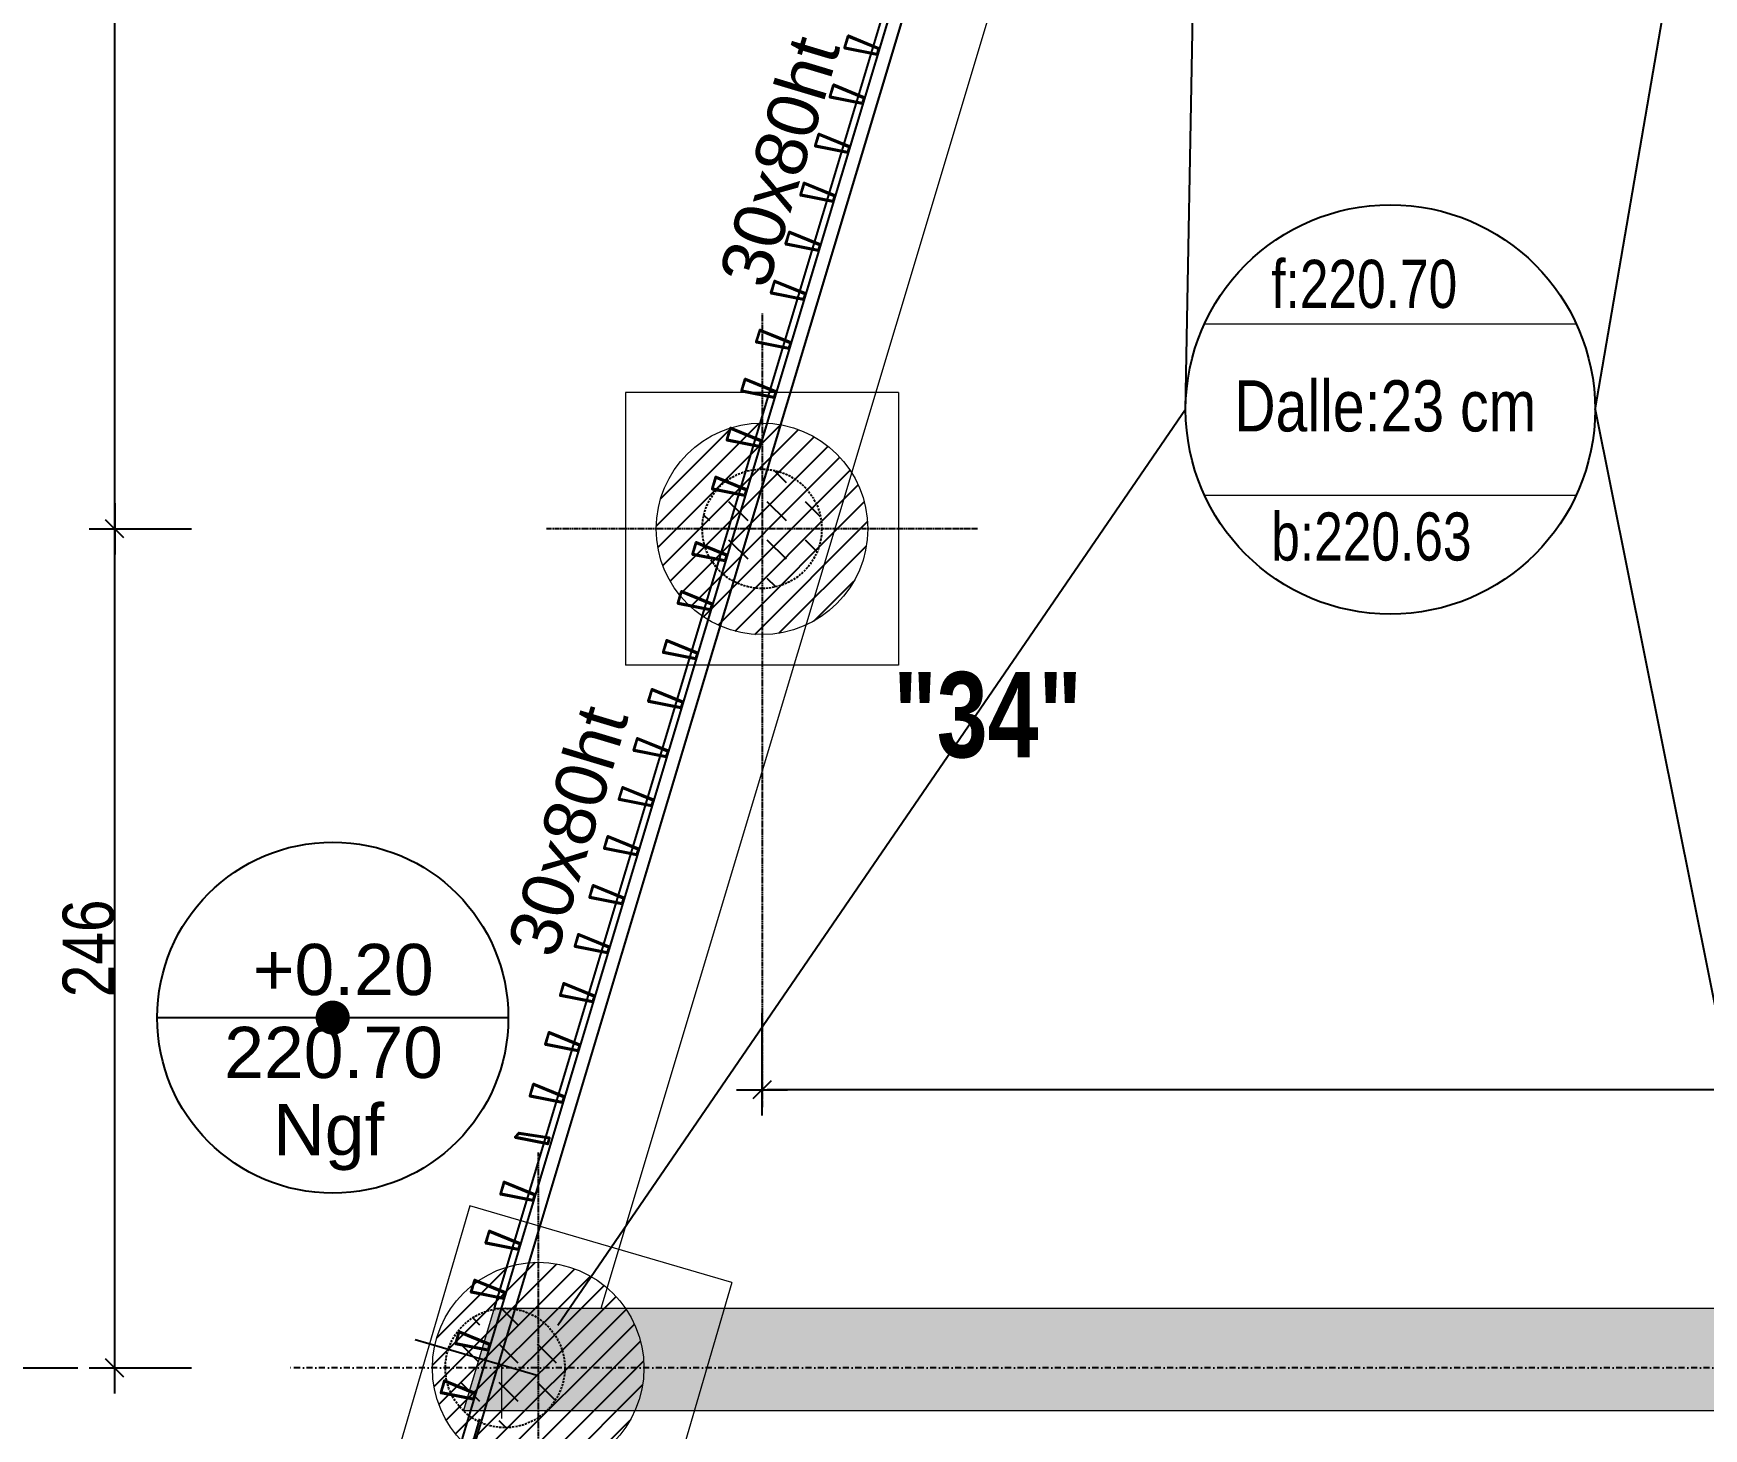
# Model space of a CAD drawing. Header units: millimetres. Extents: x -26249 to 60250, y -21218 to 23336.
# Drawn here: x -2499.9 to -2010.3, y 19182.6 to 19591.7 of the extents above; entities that cross this region are included whole.
import ezdxf
from ezdxf.enums import TextEntityAlignment as Align

# ---------------------------------------------------------------- set-up
doc = ezdxf.new("R2010")
doc.units = ezdxf.units.MM
doc.linetypes.add('CACHEX2', pattern=[19.05, 12.7, -6.35])
doc.linetypes.add('TIRETPTX2', pattern=[50.8, 25.4, -12.7, 0, -12.7])
for name, color, linetype in [('01_cote_gen', 4, 'Continuous'), ('01_linteaux', 2, 'Continuous'), ('01_murs_sup', 2, 'CACHEX2'), ('01_poch_murs', 253, 'Continuous'), ('01_texte', 230, 'Continuous'), ('AA_COTES', 2, 'Continuous')]:
    doc.layers.add(name, color=color, linetype=linetype)
doc.layers.add('01_murs_coup', color=5, linetype='Continuous', lineweight=60)
doc.layers.add('01_PIEUX', color=5, linetype='Continuous', lineweight=60)
doc.styles.add('Eurostile', font='')
doc.styles.add('impact', font='impact.ttf')
doc.styles.add('MATTE_TXT', font='arial.ttf')
doc.styles.add('STYLE2', font='ARIALN.TTF')
doc.styles.get('Eurostile').set_extended_font_data('Eurostile')
doc.dimstyles.new('JB50', dxfattribs={"dimscale": 0.1, "dimtxt": 150, "dimasz": 15, "dimexe": 0.1, "dimexo": 0.1, "dimgap": 0.09, "dimtad": 1, "dimdec": 1, "dimdsep": 46, "dimtxsty": 'STYLE2', "dimblk1": 'BOND_G', "dimblk2": 'BOND_D', "dimsah": 1, "dimcen": 1.5, "dimdle": 0.01, "dimse1": 1, "dimse2": 1, "dimclrd": 4, "dimclre": 2, "dimclrt": 6, "dimazin": 2, "dimtfac": 2.333333, "dimtdec": 1, "dimtix": 1, "dimtmove": 2, "dimatfit": 3, "dimldrblk": 'BOND_G', "dimfxl": 1, "dimtolj": 1, "dimtzin": 0, "dimarcsym": 0})
pattern_1 = [(135, (-23899.15, 30763.861), (-11.2253202, 9e-16), [7.9375, -7.9375])]

# ---------------------------------------------------------------- blocks, each defined once
blk = doc.blocks.new('BOND_G')
at = {"layer": 'AA_COTES', "color": 0}
for p, q in [((0, -5), (0, 15)), ((5, 0), (-5, 0)), ((1.77, 1.77), (-1.77, -1.77))]:
    blk.add_line(p, q, dxfattribs=at)
blk = doc.blocks.new('BOND_D')
at = {"layer": 'AA_COTES', "color": 0}
for p, q in [((0, 5), (0, -15)), ((5, 0), (-5, 0)), ((-1.77, -1.77), (1.77, 1.77))]:
    blk.add_line(p, q, dxfattribs=at)
blk = doc.blocks.new('*D302')
at = {"layer": '01_cote_gen', "color": 4, "lineweight": -2, "ltscale": 3, "transparency": 16777216}
blk.add_line((-2476.04, 19447.94), (-2476.04, 20282.74), dxfattribs=at)
at = {"layer": 'Defpoints', "color": 0, "ltscale": 3, "transparency": 16777216}
for p in [(-2476.04, 20284.24), (-2422.75, 20284.24), (-2354.32, 19446.44)]:
    blk.add_point(p, dxfattribs=at)
at = {"layer": '01_cote_gen', "color": 4, "lineweight": -2, "ltscale": 3, "transparency": 16777216, "xscale": 1.5, "yscale": 1.5, "zscale": 1.5}
for name, p, rotation in [('BOND_D', (-2476.04, 20284.24), 90), ('BOND_G', (-2476.04, 19446.44), 270)]:
    blk.add_blockref(name, p, dxfattribs=dict(at, rotation=rotation))
at = {"layer": '01_cote_gen', "color": 6, "ltscale": 3, "transparency": 16777216, "insert": (-2483.71, 19865.34), "char_height": 15, "attachment_point": 5, "rotation": 90, "style": 'STYLE2'}
blk.add_mtext('\\A1;837.8', dxfattribs=at)
blk = doc.blocks.new('*D303')
at = {"layer": '01_cote_gen', "color": 4, "lineweight": -2, "ltscale": 3, "transparency": 16777216}
blk.add_line((-2509.31, 19201.92), (-2509.31, 20282.74), dxfattribs=at)
at = {"layer": 'Defpoints', "color": 0, "ltscale": 3, "transparency": 16777216}
for p in [(-2509.31, 20284.24), (-2383.91, 20284.24), (-2429.93, 19200.42)]:
    blk.add_point(p, dxfattribs=at)
at = {"layer": '01_cote_gen', "color": 4, "lineweight": -2, "ltscale": 3, "transparency": 16777216, "xscale": 1.5, "yscale": 1.5, "zscale": 1.5}
for name, p, rotation in [('BOND_D', (-2509.31, 20284.24), 90), ('BOND_G', (-2509.31, 19200.42), 270)]:
    blk.add_blockref(name, p, dxfattribs=dict(at, rotation=rotation))
at = {"layer": '01_cote_gen', "color": 6, "ltscale": 3, "transparency": 16777216, "insert": (-2516.98, 19742.33), "char_height": 15, "attachment_point": 5, "rotation": 90, "style": 'STYLE2'}
blk.add_mtext('\\A1;1083.8', dxfattribs=at)
blk = doc.blocks.new('*D457')
at = {"layer": '01_cote_gen', "color": 4, "lineweight": -2, "ltscale": 3, "transparency": 16777216}
blk.add_line((-1089.03, 19281.96), (-2284.82, 19281.96), dxfattribs=at)
at = {"layer": 'Defpoints', "color": 0, "ltscale": 3, "transparency": 16777216}
for p in [(-2286.32, 19281.96), (-1087.53, 19280.83), (-2286.32, 19276.66)]:
    blk.add_point(p, dxfattribs=at)
at = {"layer": '01_cote_gen', "color": 4, "lineweight": -2, "ltscale": 3, "transparency": 16777216, "xscale": 1.5, "yscale": 1.5, "zscale": 1.5, "rotation": 180}
blk.add_blockref('BOND_D', (-2286.32, 19281.96), dxfattribs=at)
at = {"layer": '01_cote_gen', "color": 4, "lineweight": -2, "ltscale": 3, "transparency": 16777216, "xscale": 1.5, "yscale": 1.5, "zscale": 1.5}
blk.add_blockref('BOND_G', (-1087.53, 19281.96), dxfattribs=at)
at = {"layer": '01_cote_gen', "color": 6, "ltscale": 3, "transparency": 16777216, "insert": (-1686.93, 19289.63), "char_height": 15, "attachment_point": 5, "style": 'STYLE2'}
blk.add_mtext('\\A1;1198.8', dxfattribs=at)
blk = doc.blocks.new('*D305')
at = {"layer": '01_cote_gen', "color": 4, "lineweight": -2, "ltscale": 3, "transparency": 16777216}
blk.add_line((-2476.04, 19201.92), (-2476.04, 19444.94), dxfattribs=at)
at = {"layer": 'Defpoints', "color": 0, "ltscale": 3, "transparency": 16777216}
for p in [(-2476.04, 19446.44), (-2453.54, 19446.44), (-2429.93, 19200.42)]:
    blk.add_point(p, dxfattribs=at)
at = {"layer": '01_cote_gen', "color": 4, "lineweight": -2, "ltscale": 3, "transparency": 16777216, "xscale": 1.5, "yscale": 1.5, "zscale": 1.5}
for name, p, rotation in [('BOND_D', (-2476.04, 19446.44), 90), ('BOND_G', (-2476.04, 19200.42), 270)]:
    blk.add_blockref(name, p, dxfattribs=dict(at, rotation=rotation))
at = {"layer": '01_cote_gen', "color": 6, "ltscale": 3, "transparency": 16777216, "insert": (-2483.71, 19323.43), "char_height": 15, "attachment_point": 5, "rotation": 90, "style": 'STYLE2'}
blk.add_mtext('\\A1;246', dxfattribs=at)

msp = doc.modelspace()

# ---------------------------------------------------------------- hatches: boundary and pattern name
at = {"layer": '01_murs_sup', "ltscale": 3}
h = msp.add_hatch(dxfattribs=at)
h.set_pattern_fill('DASH', color=256, scale=2.5, angle=135)
h.set_pattern_definition(pattern_1)
h.paths.add_polyline_path([(-2284.739, 19463.868), (-2286.32, 19458.599), (-2286.32, 19446.439), (-2268.82, 19446.439, 0.3879504)])
h.paths.add_polyline_path([(-2286.32, 19458.599), (-2286.32, 19463.939, 0.0377781), (-2288.954, 19463.74), (-2294.147, 19446.439), (-2289.971, 19446.439)])
h.paths.add_polyline_path([(-2291.206, 19456.237, -0.3862519), (-2291.436, 19456.098), (-2293.229, 19456.453), (-2296.235, 19446.439), (-2294.147, 19446.439)])
h.paths.add_polyline_path([(-2293.229, 19456.453), (-2299.691, 19457.73, 0.1771433), (-2303.82, 19446.439), (-2296.235, 19446.439)])
h.paths.add_polyline_path([(-2296.235, 19446.439), (-2303.82, 19446.439, 0.0703601), (-2303.134, 19441.586), (-2298.29, 19439.594)])
h.paths.add_polyline_path([(-2294.147, 19446.439), (-2296.235, 19446.439), (-2298.29, 19439.594), (-2296.599, 19438.899, -0.3856262), (-2296.483, 19438.656)])
h.paths.add_polyline_path([(-2289.971, 19446.439), (-2294.147, 19446.439), (-2298.046, 19433.449, 0.0604569), (-2294.599, 19431.021)])
h.paths.add_polyline_path([(-2298.377, 19439.305), (-2303.023, 19441.216, 0.0475504), (-2301.736, 19438.155), (-2298.891, 19437.593)])
h.paths.add_polyline_path([(-2298.977, 19437.304), (-2301.546, 19437.812, 0.0475559), (-2299.642, 19435.09)])
h.paths.add_polyline_path([(-2296.954, 19437.088, -0.3862519), (-2297.184, 19436.949), (-2298.977, 19437.304), (-2299.642, 19435.09, 0.0327381), (-2298.046, 19433.449)])
h.paths.add_polyline_path([(-2286.32, 19446.439), (-2289.971, 19446.439), (-2294.599, 19431.021, 0.1238142), (-2286.32, 19428.939)])
h.paths.add_polyline_path([(-2268.82, 19446.439), (-2286.32, 19446.439), (-2286.32, 19428.939, 0.4142136)])
h = msp.add_hatch(dxfattribs=at)
h.set_pattern_fill('DASH', color=256, scale=2.5, angle=135)
h.set_pattern_definition(pattern_1)
h.paths.add_polyline_path([(-2364.927, 19217.603, 0.2735656), (-2378.278, 19205.807), (-2369.258, 19203.174), (-2368.448, 19205.873), (-2376.117, 19207.389, -0.4427393), (-2376.269, 19207.643), (-2375.259, 19211.009, -0.4433907), (-2374.991, 19211.137), (-2367.761, 19208.163)])
h.paths.add_polyline_path([(-2362.755, 19217.88, 0.0313024), (-2364.927, 19217.603), (-2367.761, 19208.163), (-2366.07, 19207.467, -0.3856262), (-2365.954, 19207.225)])
h.paths.add_polyline_path([(-2358.645, 19217.661, 0.0590074), (-2362.755, 19217.88), (-2367.338, 19202.614), (-2363.498, 19201.493)])
h.paths.add_polyline_path([(-2351.929, 19214.982, 0.104424), (-2358.645, 19217.661), (-2363.498, 19201.493), (-2359.81, 19200.417), (-2351.929, 19200.417)])
h.paths.add_polyline_path([(-2351.929, 19214.982), (-2351.929, 19200.417), (-2344.129, 19200.417, 0.2508915)])
h.paths.add_polyline_path([(-2344.129, 19200.417), (-2351.929, 19200.417), (-2351.929, 19187.917), (-2349.382, 19187.917, 0.2015659)])
h.paths.add_polyline_path([(-2351.929, 19198.117), (-2359.81, 19200.417), (-2362.571, 19200.417), (-2362.571, 19187.917), (-2351.929, 19187.917)])
h.paths.add_polyline_path([(-2362.571, 19200.417), (-2363.821, 19200.417), (-2367.574, 19187.917), (-2362.571, 19187.917)])
h.paths.add_polyline_path([(-2367.574, 19187.917), (-2368.635, 19184.38, 0.25519), (-2351.929, 19185.851), (-2351.929, 19187.917)])
h.paths.add_polyline_path([(-2363.821, 19200.417), (-2367.998, 19200.417), (-2371.75, 19187.917), (-2367.574, 19187.917)])
h.paths.add_polyline_path([(-2367.998, 19200.417), (-2370.086, 19200.417), (-2372.074, 19193.794), (-2370.383, 19193.099, -0.3856262), (-2370.267, 19192.856)])
h.paths.add_polyline_path([(-2370.086, 19200.417), (-2379.129, 19200.417, 0.056272), (-2378.688, 19196.515), (-2372.074, 19193.794)])
h.paths.add_polyline_path([(-2369.258, 19203.174), (-2378.278, 19205.807, 0.0784305), (-2379.129, 19200.417), (-2370.086, 19200.417)])
h.paths.add_polyline_path([(-2378.602, 19196.155, 0.0524589), (-2377.344, 19192.716), (-2372.675, 19191.793), (-2372.16, 19193.506)])
h.paths.add_polyline_path([(-2372.761, 19191.504), (-2377.173, 19192.376, 0.0797259), (-2373.876, 19187.917), (-2373.838, 19187.917)])
h.paths.add_polyline_path([(-2370.738, 19191.288, -0.3862519), (-2370.968, 19191.15), (-2372.761, 19191.504), (-2373.838, 19187.917), (-2371.75, 19187.917)])
h.paths.add_polyline_path([(-2367.574, 19187.917), (-2371.75, 19187.917), (-2372.187, 19186.461, 0.0590074), (-2368.635, 19184.38)])
at = {"layer": '01_poch_murs'}
h = msp.add_hatch(dxfattribs=at)
h.set_pattern_fill('ANSI31', color=256, scale=1.5)
h.set_pattern_definition([(45, (-20495.013, 28149.707), (-3.367596, 3.367596), [])])
h.paths.add_polyline_path([(-2286.32, 19477.439, 0.4142136), (-2317.32, 19446.439), (-2286.32, 19446.439)])
h.paths.add_polyline_path([(-2286.32, 19446.439), (-2317.32, 19446.439, 0.4142136), (-2286.32, 19415.439)])
h.paths.add_polyline_path([(-2286.32, 19477.439), (-2286.32, 19446.439), (-2255.32, 19446.439, 0.4142136)])
h.paths.add_polyline_path([(-2255.32, 19446.439), (-2286.32, 19446.439), (-2286.32, 19415.439, 0.4142136)])
at = {"layer": '01_poch_murs', "ltscale": 3}
h = msp.add_hatch(color=256, dxfattribs=at)
h.dxf.hatch_style = 1
h.paths.add_polyline_path([(-1415.437, 19422.354, -0.1312552), (-1431.437, 19422.354), (-1431.437, 19217.917), (-1544.863, 19217.917), (-1544.863, 19187.917), (-1415.437, 19187.917)])
h.paths.add_polyline_path([(-1544.863, 19217.917), (-1559.275, 19217.917, -0.1511032), (-1553.863, 19200.416, -0.1041274), (-1556.494, 19187.917), (-1544.863, 19187.917)])
h.paths.add_polyline_path([(-1553.863, 19200.416, 0.1511032), (-1559.275, 19217.917), (-1610.45, 19217.917, 0.1511032), (-1615.863, 19200.416, 0.1041274), (-1613.231, 19187.917), (-1556.494, 19187.917, 0.1041274)])
h.paths.add_polyline_path([(-1610.45, 19217.917), (-1624.863, 19217.917), (-1624.863, 19187.917), (-1613.231, 19187.917, -0.1041274), (-1615.863, 19200.416, -0.1511032)])
h.paths.add_polyline_path([(-1624.863, 19217.917), (-1919.911, 19217.917), (-1919.911, 19187.917), (-1624.863, 19187.917)])
h.paths.add_polyline_path([(-1919.911, 19217.917), (-1934.323, 19217.917, -0.1511032), (-1928.911, 19200.416, -0.1041274), (-1931.542, 19187.917), (-1919.911, 19187.917)])
h.paths.add_polyline_path([(-1934.323, 19217.917), (-1977.111, 19217.917), (-1977.111, 19187.917), (-1931.542, 19187.917, 0.1041274), (-1928.911, 19200.416, 0.1511032)])
h.paths.add_polyline_path([(-1977.111, 19217.917), (-1985.498, 19217.917, 0.1511032), (-1990.911, 19200.416, 0.1041274), (-1988.279, 19187.917), (-1977.111, 19187.917)])
h.paths.add_polyline_path([(-1990.911, 19200.416, -0.1041402), (-1988.278, 19212.917), (-1989.282, 19217.917), (-1999.911, 19217.917), (-1999.911, 19187.917), (-1988.279, 19187.917, -0.1041274)])
h.paths.add_polyline_path([(-1999.911, 19217.917), (-2297.392, 19217.917), (-2306.147, 19187.917), (-1999.911, 19187.917)])
h.paths.add_polyline_path([(-2297.392, 19217.917), (-2326.341, 19217.917, -0.151096), (-2320.929, 19200.417, -0.1041338), (-2323.561, 19187.917), (-2306.147, 19187.917)])
h.paths.add_polyline_path([(-2326.341, 19217.917), (-2364.833, 19217.917), (-2373.838, 19187.917), (-2323.561, 19187.917, 0.1041338), (-2320.929, 19200.417, 0.151096)])
at = {"layer": '01_poch_murs'}
h = msp.add_hatch(dxfattribs=at)
h.set_pattern_fill('ANSI31', color=256, scale=1.5)
h.set_pattern_definition([(45, (-20560.621, 27903.6844), (-3.367596, 3.367596), [])])
h.paths.add_polyline_path([(-2351.929, 19231.417, 0.4142136), (-2382.929, 19200.417), (-2351.929, 19200.417)])
h.paths.add_polyline_path([(-2351.929, 19200.417), (-2382.929, 19200.417, 0.4142136), (-2351.929, 19169.417)])
h.paths.add_polyline_path([(-2351.929, 19231.417), (-2351.929, 19200.417), (-2320.929, 19200.417, 0.4142136)])
h.paths.add_polyline_path([(-2320.929, 19200.417), (-2351.929, 19200.417), (-2351.929, 19169.417, 0.4142136)])

# ---------------------------------------------------------------- linework, layer by layer
at = {"layer": '01_cote_gen', "ltscale": 3}
msp.add_line((-2351.929, 19198.117), (-2387.975, 19208.637), dxfattribs=at)
at = {"layer": '01_linteaux', "linetype": 'Continuous'}
for p, q in [((-1948.687, 20604.242), (-2364.833, 19217.917)), ((-2172.222, 19852.614), (-2374.1, 19180.089)), ((-2368.995, 19183.182), (-2168.391, 19851.464)), ((-2422.081, 19003.568), (-2368.992, 19185.481)), ((-2368.992, 19183.181), (-2368.995, 19183.182))]:
    msp.add_line(p, q, dxfattribs=at)
at = {"layer": '01_linteaux', "linetype": 'TIRETPTX2', "ltscale": 0.01}
for p, q in [((-2286.32, 19509.597), (-2286.32, 19276.665)), ((-2223.162, 19446.439), (-2349.479, 19446.439)), ((-2351.929, 19263.575), (-2351.929, 19137.259))]:
    msp.add_line(p, q, dxfattribs=at)
at = {"layer": '01_linteaux', "linetype": 'TIRETPTX2', "ltscale": 0.07}
msp.add_line((119.199, 19200.417), (-2425.087, 19200.417), dxfattribs=at)
at = {"layer": '01_linteaux', "linetype": 'Continuous', "flags": 128}
for points in [[(-2422.081, 19001.268), (-2368.992, 19183.181), (-2368.995, 19183.182), (-2168.391, 19851.464), (-2172.222, 19852.614), (-2374.1, 19180.089), (-2374.064, 19180.078), (-2425.875, 19002.548)], [(-2252.649, 19585.727), (-2261.913, 19587.559), (-2260.966, 19590.715), (-2252.23, 19587.122)], [(-2256.962, 19571.359), (-2266.226, 19573.191), (-2265.279, 19576.346), (-2256.543, 19572.753)], [(-2261.275, 19556.99), (-2270.54, 19558.822), (-2269.592, 19561.978), (-2260.857, 19558.385)], [(-2265.588, 19542.622), (-2274.853, 19544.454), (-2273.906, 19547.609), (-2265.17, 19544.016)], [(-2269.901, 19528.253), (-2279.166, 19530.085), (-2278.219, 19533.24), (-2269.483, 19529.647)], [(-2274.215, 19513.884), (-2283.479, 19515.716), (-2282.532, 19518.872), (-2273.796, 19515.279)], [(-2274.215, 19513.884), (-2283.479, 19515.716), (-2282.532, 19518.872), (-2273.796, 19515.279)], [(-2278.528, 19499.516), (-2287.792, 19501.348), (-2286.845, 19504.503), (-2278.109, 19500.91)], [(-2278.528, 19499.516), (-2287.792, 19501.348), (-2286.845, 19504.503), (-2278.109, 19500.91)], [(-2282.841, 19485.147), (-2292.105, 19486.979), (-2291.158, 19490.135), (-2282.422, 19486.542)], [(-2282.841, 19485.147), (-2292.105, 19486.979), (-2291.158, 19490.135), (-2282.422, 19486.542)], [(-2287.154, 19470.779), (-2296.418, 19472.611), (-2295.471, 19475.766), (-2286.735, 19472.173)], [(-2287.154, 19470.779), (-2296.418, 19472.611), (-2295.471, 19475.766), (-2286.735, 19472.173)], [(-2291.467, 19456.41), (-2300.732, 19458.242), (-2299.784, 19461.397), (-2291.049, 19457.804)], [(-2291.467, 19456.41), (-2300.732, 19458.242), (-2299.784, 19461.397), (-2291.049, 19457.804)], [(-2297.215, 19437.261), (-2306.48, 19439.093), (-2305.533, 19442.249), (-2296.797, 19438.656)], [(-2297.215, 19437.261), (-2306.48, 19439.093), (-2305.533, 19442.249), (-2296.797, 19438.656)], [(-2301.528, 19422.893), (-2310.793, 19424.725), (-2309.846, 19427.88), (-2301.11, 19424.287)], [(-2301.528, 19422.893), (-2310.793, 19424.725), (-2309.846, 19427.88), (-2301.11, 19424.287)], [(-2305.842, 19408.524), (-2315.106, 19410.356), (-2314.159, 19413.511), (-2305.423, 19409.918)], [(-2305.842, 19408.524), (-2315.106, 19410.356), (-2314.159, 19413.511), (-2305.423, 19409.918)], [(-2310.155, 19394.155), (-2319.419, 19395.987), (-2318.472, 19399.143), (-2309.736, 19395.55)], [(-2310.155, 19394.155), (-2319.419, 19395.987), (-2318.472, 19399.143), (-2309.736, 19395.55)], [(-2314.468, 19379.787), (-2323.732, 19381.619), (-2322.785, 19384.774), (-2314.049, 19381.181)], [(-2314.468, 19379.787), (-2323.732, 19381.619), (-2322.785, 19384.774), (-2314.049, 19381.181)], [(-2318.781, 19365.418), (-2328.045, 19367.25), (-2327.098, 19370.406), (-2318.362, 19366.813)], [(-2318.781, 19365.418), (-2328.045, 19367.25), (-2327.098, 19370.406), (-2318.362, 19366.813)], [(-2323.094, 19351.05), (-2332.359, 19352.882), (-2331.411, 19356.037), (-2322.676, 19352.444)], [(-2323.094, 19351.05), (-2332.359, 19352.882), (-2331.411, 19356.037), (-2322.676, 19352.444)], [(-2327.407, 19336.681), (-2336.672, 19338.513), (-2335.725, 19341.668), (-2326.989, 19338.075)], [(-2327.407, 19336.681), (-2336.672, 19338.513), (-2335.725, 19341.668), (-2326.989, 19338.075)], [(-2331.72, 19322.312), (-2340.985, 19324.144), (-2340.038, 19327.3), (-2331.302, 19323.707)], [(-2331.72, 19322.312), (-2340.985, 19324.144), (-2340.038, 19327.3), (-2331.302, 19323.707)], [(-2336.034, 19307.944), (-2345.298, 19309.776), (-2344.351, 19312.931), (-2335.615, 19309.338)], [(-2336.034, 19307.944), (-2345.298, 19309.776), (-2344.351, 19312.931), (-2335.615, 19309.338)], [(-2340.347, 19293.575), (-2349.611, 19295.407), (-2348.664, 19298.563), (-2339.928, 19294.97)], [(-2340.347, 19293.575), (-2349.611, 19295.407), (-2348.664, 19298.563), (-2339.928, 19294.97)], [(-2344.89, 19278.44), (-2354.155, 19280.272), (-2353.207, 19283.427), (-2344.471, 19279.834)], [(-2344.89, 19278.44), (-2354.155, 19280.272), (-2353.207, 19283.427), (-2344.471, 19279.834)], [(-2349.203, 19266.371), (-2358.468, 19268.203), (-2357.52, 19269.059), (-2348.785, 19267.766)], [(-2349.203, 19266.371), (-2358.468, 19268.203), (-2357.52, 19269.059), (-2348.785, 19267.766)], [(-2353.516, 19249.703), (-2362.781, 19251.535), (-2361.834, 19254.69), (-2353.098, 19251.097)], [(-2357.829, 19235.334), (-2367.094, 19237.166), (-2366.147, 19240.321), (-2357.411, 19236.728)], [(-2362.143, 19220.966), (-2371.407, 19222.797), (-2370.46, 19225.953), (-2361.724, 19222.36)], [(-2366.686, 19205.83), (-2375.95, 19207.662), (-2375.003, 19210.817), (-2366.267, 19207.224)], [(-2370.999, 19191.462), (-2380.264, 19193.293), (-2379.316, 19196.449), (-2370.581, 19192.856)]]:
    msp.add_lwpolyline(points, close=True, dxfattribs=at)
at = {"layer": '01_linteaux', "linetype": 'Continuous'}
for points in [[(-2262.08, 19587.286), (-2252.618, 19585.415, 0.3862519), (-2252.388, 19585.554), (-2251.917, 19587.122, 0.3856262), (-2252.032, 19587.365), (-2260.954, 19591.034, 0.4433907), (-2261.222, 19590.907), (-2262.232, 19587.54, 0.4427393), (-2262.08, 19587.286)], [(-2266.393, 19572.918), (-2256.931, 19571.047, 0.3862519), (-2256.701, 19571.186), (-2256.23, 19572.754, 0.3856262), (-2256.346, 19572.996), (-2265.267, 19576.666, 0.4433907), (-2265.535, 19576.538), (-2266.545, 19573.171, 0.4427393), (-2266.393, 19572.918)], [(-2270.706, 19558.549), (-2261.244, 19556.678, 0.3862519), (-2261.014, 19556.817), (-2260.543, 19558.385, 0.3856262), (-2260.659, 19558.628), (-2269.58, 19562.297, 0.4433907), (-2269.848, 19562.169), (-2270.859, 19558.803, 0.4427393), (-2270.706, 19558.549)], [(-2275.019, 19544.181), (-2265.557, 19542.31, 0.3862519), (-2265.327, 19542.448), (-2264.856, 19544.016, 0.3856262), (-2264.972, 19544.259), (-2273.894, 19547.928, 0.4433907), (-2274.161, 19547.801), (-2275.172, 19544.434, 0.4427393), (-2275.019, 19544.181)], [(-2279.332, 19529.812), (-2269.871, 19527.941, 0.3862519), (-2269.64, 19528.08), (-2269.169, 19529.648, 0.3856262), (-2269.285, 19529.89), (-2278.207, 19533.56, 0.4433907), (-2278.474, 19533.432), (-2279.485, 19530.066, 0.4427393), (-2279.332, 19529.812)], [(-2362.947, 19251.262), (-2353.485, 19249.391, 0.3862519), (-2353.255, 19249.529), (-2352.784, 19251.098, 0.3856262), (-2352.9, 19251.34), (-2361.822, 19255.009, 0.4433907), (-2362.089, 19254.882), (-2363.1, 19251.515, 0.4427393), (-2362.947, 19251.262)], [(-2367.26, 19236.893), (-2357.799, 19235.022, 0.3862519), (-2357.568, 19235.161), (-2357.098, 19236.729, 0.3856262), (-2357.213, 19236.971), (-2366.135, 19240.641, 0.4433907), (-2366.402, 19240.513), (-2367.413, 19237.147, 0.4427393), (-2367.26, 19236.893)], [(-2371.573, 19222.525), (-2362.112, 19220.654, 0.3862519), (-2361.881, 19220.792), (-2361.411, 19222.36, 0.3856262), (-2361.526, 19222.603), (-2370.448, 19226.272, 0.4433907), (-2370.716, 19226.145), (-2371.726, 19222.778, 0.4427393), (-2371.573, 19222.525)], [(-2376.117, 19207.389), (-2366.655, 19205.518, 0.3862519), (-2366.425, 19205.657), (-2365.954, 19207.225, 0.3856262), (-2366.07, 19207.467), (-2374.991, 19211.137, 0.4433907), (-2375.259, 19211.009), (-2376.269, 19207.643, 0.4427393), (-2376.117, 19207.389)], [(-2380.43, 19193.021), (-2370.968, 19191.15, 0.3862519), (-2370.738, 19191.288), (-2370.267, 19192.856, 0.3856262), (-2370.383, 19193.099), (-2379.304, 19196.768, 0.4433907), (-2379.572, 19196.641), (-2380.583, 19193.274, 0.4427393), (-2380.43, 19193.021)]]:
    msp.add_lwpolyline(points, format="xyb", close=True, dxfattribs=at)
at = {"layer": '01_linteaux', "linetype": 'Continuous', "flags": 128}
for points in [[(-2262.08, 19587.286), (-2252.618, 19585.415, 0.3862519), (-2252.388, 19585.554), (-2251.917, 19587.122, 0.3856262), (-2252.032, 19587.365), (-2260.954, 19591.034, 0.4433907), (-2261.222, 19590.907), (-2262.232, 19587.54, 0.4427393), (-2262.08, 19587.286)], [(-2266.393, 19572.918), (-2256.931, 19571.047, 0.3862519), (-2256.701, 19571.186), (-2256.23, 19572.754, 0.3856262), (-2256.346, 19572.996), (-2265.267, 19576.666, 0.4433907), (-2265.535, 19576.538), (-2266.545, 19573.171, 0.4427393), (-2266.393, 19572.918)], [(-2270.706, 19558.549), (-2261.244, 19556.678, 0.3862519), (-2261.014, 19556.817), (-2260.543, 19558.385, 0.3856262), (-2260.659, 19558.628), (-2269.58, 19562.297, 0.4433907), (-2269.848, 19562.169), (-2270.859, 19558.803, 0.4427393), (-2270.706, 19558.549)], [(-2275.019, 19544.181), (-2265.557, 19542.31, 0.3862519), (-2265.327, 19542.448), (-2264.856, 19544.016, 0.3856262), (-2264.972, 19544.259), (-2273.894, 19547.928, 0.4433907), (-2274.161, 19547.801), (-2275.172, 19544.434, 0.4427393), (-2275.019, 19544.181)], [(-2279.332, 19529.812), (-2269.871, 19527.941, 0.3862519), (-2269.64, 19528.08), (-2269.169, 19529.648, 0.3856262), (-2269.285, 19529.89), (-2278.207, 19533.56, 0.4433907), (-2278.474, 19533.432), (-2279.485, 19530.066, 0.4427393), (-2279.332, 19529.812)], [(-2283.645, 19515.443), (-2274.184, 19513.573, 0.3862519), (-2273.953, 19513.711), (-2273.483, 19515.279, 0.3856262), (-2273.598, 19515.522), (-2282.52, 19519.191, 0.4433907), (-2282.787, 19519.064), (-2283.798, 19515.697, 0.4427393), (-2283.645, 19515.443)], [(-2283.645, 19515.443), (-2274.184, 19513.573, 0.3862519), (-2273.953, 19513.711), (-2273.483, 19515.279, 0.3856262), (-2273.598, 19515.522), (-2282.52, 19519.191, 0.4433907), (-2282.787, 19519.064), (-2283.798, 19515.697, 0.4427393), (-2283.645, 19515.443)], [(-2287.958, 19501.075), (-2278.497, 19499.204, 0.3862519), (-2278.266, 19499.343), (-2277.796, 19500.911, 0.3856262), (-2277.911, 19501.153), (-2286.833, 19504.823, 0.4433907), (-2287.101, 19504.695), (-2288.111, 19501.329, 0.4427393), (-2287.958, 19501.075)], [(-2287.958, 19501.075), (-2278.497, 19499.204, 0.3862519), (-2278.266, 19499.343), (-2277.796, 19500.911, 0.3856262), (-2277.911, 19501.153), (-2286.833, 19504.823, 0.4433907), (-2287.101, 19504.695), (-2288.111, 19501.329, 0.4427393), (-2287.958, 19501.075)], [(-2292.272, 19486.706), (-2282.81, 19484.835, 0.3862519), (-2282.58, 19484.974), (-2282.109, 19486.542, 0.3856262), (-2282.224, 19486.785), (-2291.146, 19490.454, 0.4433907), (-2291.414, 19490.327), (-2292.424, 19486.96, 0.4427393), (-2292.272, 19486.706)], [(-2292.272, 19486.706), (-2282.81, 19484.835, 0.3862519), (-2282.58, 19484.974), (-2282.109, 19486.542, 0.3856262), (-2282.224, 19486.785), (-2291.146, 19490.454, 0.4433907), (-2291.414, 19490.327), (-2292.424, 19486.96, 0.4427393), (-2292.272, 19486.706)], [(-2296.585, 19472.338), (-2287.123, 19470.467, 0.3862519), (-2286.893, 19470.605), (-2286.422, 19472.174, 0.3856262), (-2286.538, 19472.416), (-2295.459, 19476.085, 0.4433907), (-2295.727, 19475.958), (-2296.737, 19472.591, 0.4427393), (-2296.585, 19472.338)], [(-2296.585, 19472.338), (-2287.123, 19470.467, 0.3862519), (-2286.893, 19470.605), (-2286.422, 19472.174, 0.3856262), (-2286.538, 19472.416), (-2295.459, 19476.085, 0.4433907), (-2295.727, 19475.958), (-2296.737, 19472.591, 0.4427393), (-2296.585, 19472.338)], [(-2300.898, 19457.969), (-2291.436, 19456.098, 0.3862519), (-2291.206, 19456.237), (-2290.735, 19457.805, 0.3856262), (-2290.851, 19458.047), (-2299.772, 19461.717, 0.4433907), (-2300.04, 19461.589), (-2301.051, 19458.223, 0.4427393), (-2300.898, 19457.969)], [(-2300.898, 19457.969), (-2291.436, 19456.098, 0.3862519), (-2291.206, 19456.237), (-2290.735, 19457.805, 0.3856262), (-2290.851, 19458.047), (-2299.772, 19461.717, 0.4433907), (-2300.04, 19461.589), (-2301.051, 19458.223, 0.4427393), (-2300.898, 19457.969)], [(-2306.646, 19438.82), (-2297.184, 19436.949, 0.3862519), (-2296.954, 19437.088), (-2296.483, 19438.656, 0.3856262), (-2296.599, 19438.899), (-2305.52, 19442.568, 0.4433907), (-2305.788, 19442.44), (-2306.799, 19439.074, 0.4427393), (-2306.646, 19438.82)], [(-2306.646, 19438.82), (-2297.184, 19436.949, 0.3862519), (-2296.954, 19437.088), (-2296.483, 19438.656, 0.3856262), (-2296.599, 19438.899), (-2305.52, 19442.568, 0.4433907), (-2305.788, 19442.44), (-2306.799, 19439.074, 0.4427393), (-2306.646, 19438.82)], [(-2310.959, 19424.452), (-2301.498, 19422.581, 0.3862519), (-2301.267, 19422.719), (-2300.796, 19424.287, 0.3856262), (-2300.912, 19424.53), (-2309.834, 19428.199, 0.4433907), (-2310.101, 19428.072), (-2311.112, 19424.705, 0.4427393), (-2310.959, 19424.452)], [(-2310.959, 19424.452), (-2301.498, 19422.581, 0.3862519), (-2301.267, 19422.719), (-2300.796, 19424.287, 0.3856262), (-2300.912, 19424.53), (-2309.834, 19428.199, 0.4433907), (-2310.101, 19428.072), (-2311.112, 19424.705, 0.4427393), (-2310.959, 19424.452)], [(-2315.272, 19410.083), (-2305.811, 19408.212, 0.3862519), (-2305.58, 19408.351), (-2305.11, 19409.919, 0.3856262), (-2305.225, 19410.161), (-2314.147, 19413.831, 0.4433907), (-2314.414, 19413.703), (-2315.425, 19410.337, 0.4427393), (-2315.272, 19410.083)], [(-2315.272, 19410.083), (-2305.811, 19408.212, 0.3862519), (-2305.58, 19408.351), (-2305.11, 19409.919, 0.3856262), (-2305.225, 19410.161), (-2314.147, 19413.831, 0.4433907), (-2314.414, 19413.703), (-2315.425, 19410.337, 0.4427393), (-2315.272, 19410.083)], [(-2319.585, 19395.714), (-2310.124, 19393.844, 0.3862519), (-2309.893, 19393.982), (-2309.423, 19395.55, 0.3856262), (-2309.538, 19395.793), (-2318.46, 19399.462, 0.4433907), (-2318.728, 19399.335), (-2319.738, 19395.968, 0.4427393), (-2319.585, 19395.714)], [(-2319.585, 19395.714), (-2310.124, 19393.844, 0.3862519), (-2309.893, 19393.982), (-2309.423, 19395.55, 0.3856262), (-2309.538, 19395.793), (-2318.46, 19399.462, 0.4433907), (-2318.728, 19399.335), (-2319.738, 19395.968, 0.4427393), (-2319.585, 19395.714)], [(-2323.899, 19381.346), (-2314.437, 19379.475, 0.3862519), (-2314.207, 19379.614), (-2313.736, 19381.182, 0.3856262), (-2313.851, 19381.424), (-2322.773, 19385.094, 0.4433907), (-2323.041, 19384.966), (-2324.051, 19381.6, 0.4427393), (-2323.899, 19381.346)], [(-2323.899, 19381.346), (-2314.437, 19379.475, 0.3862519), (-2314.207, 19379.614), (-2313.736, 19381.182, 0.3856262), (-2313.851, 19381.424), (-2322.773, 19385.094, 0.4433907), (-2323.041, 19384.966), (-2324.051, 19381.6, 0.4427393), (-2323.899, 19381.346)], [(-2328.212, 19366.977), (-2318.75, 19365.106, 0.3862519), (-2318.52, 19365.245), (-2318.049, 19366.813, 0.3856262), (-2318.165, 19367.056), (-2327.086, 19370.725, 0.4433907), (-2327.354, 19370.598), (-2328.364, 19367.231, 0.4427393), (-2328.212, 19366.977)], [(-2328.212, 19366.977), (-2318.75, 19365.106, 0.3862519), (-2318.52, 19365.245), (-2318.049, 19366.813, 0.3856262), (-2318.165, 19367.056), (-2327.086, 19370.725, 0.4433907), (-2327.354, 19370.598), (-2328.364, 19367.231, 0.4427393), (-2328.212, 19366.977)], [(-2332.525, 19352.609), (-2323.063, 19350.738, 0.3862519), (-2322.833, 19350.876), (-2322.362, 19352.445, 0.3856262), (-2322.478, 19352.687), (-2331.399, 19356.356, 0.4433907), (-2331.667, 19356.229), (-2332.678, 19352.862, 0.4427393), (-2332.525, 19352.609)], [(-2332.525, 19352.609), (-2323.063, 19350.738, 0.3862519), (-2322.833, 19350.876), (-2322.362, 19352.445, 0.3856262), (-2322.478, 19352.687), (-2331.399, 19356.356, 0.4433907), (-2331.667, 19356.229), (-2332.678, 19352.862, 0.4427393), (-2332.525, 19352.609)], [(-2336.838, 19338.24), (-2327.376, 19336.369, 0.3862519), (-2327.146, 19336.508), (-2326.675, 19338.076, 0.3856262), (-2326.791, 19338.318), (-2335.713, 19341.988, 0.4433907), (-2335.98, 19341.86), (-2336.991, 19338.494, 0.4427393), (-2336.838, 19338.24)], [(-2336.838, 19338.24), (-2327.376, 19336.369, 0.3862519), (-2327.146, 19336.508), (-2326.675, 19338.076, 0.3856262), (-2326.791, 19338.318), (-2335.713, 19341.988, 0.4433907), (-2335.98, 19341.86), (-2336.991, 19338.494, 0.4427393), (-2336.838, 19338.24)], [(-2341.151, 19323.871), (-2331.69, 19322.001, 0.3862519), (-2331.459, 19322.139), (-2330.988, 19323.707, 0.3856262), (-2331.104, 19323.95), (-2340.026, 19327.619, 0.4433907), (-2340.293, 19327.492), (-2341.304, 19324.125, 0.4427393), (-2341.151, 19323.871)], [(-2341.151, 19323.871), (-2331.69, 19322.001, 0.3862519), (-2331.459, 19322.139), (-2330.988, 19323.707, 0.3856262), (-2331.104, 19323.95), (-2340.026, 19327.619, 0.4433907), (-2340.293, 19327.492), (-2341.304, 19324.125, 0.4427393), (-2341.151, 19323.871)], [(-2345.464, 19309.503), (-2336.003, 19307.632, 0.3862519), (-2335.772, 19307.771), (-2335.302, 19309.339, 0.3856262), (-2335.417, 19309.581), (-2344.339, 19313.251, 0.4433907), (-2344.606, 19313.123), (-2345.617, 19309.757, 0.4427393), (-2345.464, 19309.503)], [(-2345.464, 19309.503), (-2336.003, 19307.632, 0.3862519), (-2335.772, 19307.771), (-2335.302, 19309.339, 0.3856262), (-2335.417, 19309.581), (-2344.339, 19313.251, 0.4433907), (-2344.606, 19313.123), (-2345.617, 19309.757, 0.4427393), (-2345.464, 19309.503)], [(-2349.777, 19295.134), (-2340.316, 19293.263, 0.3862519), (-2340.085, 19293.402), (-2339.615, 19294.97, 0.3856262), (-2339.73, 19295.213), (-2348.652, 19298.882, 0.4433907), (-2348.92, 19298.755), (-2349.93, 19295.388, 0.4427393), (-2349.777, 19295.134)], [(-2349.777, 19295.134), (-2340.316, 19293.263, 0.3862519), (-2340.085, 19293.402), (-2339.615, 19294.97, 0.3856262), (-2339.73, 19295.213), (-2348.652, 19298.882, 0.4433907), (-2348.92, 19298.755), (-2349.93, 19295.388, 0.4427393), (-2349.777, 19295.134)], [(-2354.321, 19279.999), (-2344.859, 19278.128, 0.3862519), (-2344.629, 19278.267), (-2344.158, 19279.835, 0.3856262), (-2344.274, 19280.077), (-2353.195, 19283.747, 0.4433907), (-2353.463, 19283.619), (-2354.474, 19280.253, 0.4427393), (-2354.321, 19279.999)], [(-2354.321, 19279.999), (-2344.859, 19278.128, 0.3862519), (-2344.629, 19278.267), (-2344.158, 19279.835, 0.3856262), (-2344.274, 19280.077), (-2353.195, 19283.747, 0.4433907), (-2353.463, 19283.619), (-2354.474, 19280.253, 0.4427393), (-2354.321, 19279.999)], [(-2358.634, 19267.93), (-2349.172, 19266.059, 0.3862519), (-2348.942, 19266.198), (-2348.471, 19267.766, 0.3856262), (-2348.587, 19268.009), (-2357.508, 19269.378, 0.4433907), (-2357.776, 19269.251), (-2358.787, 19268.184, 0.4427393), (-2358.634, 19267.93)], [(-2358.634, 19267.93), (-2349.172, 19266.059, 0.3862519), (-2348.942, 19266.198), (-2348.471, 19267.766, 0.3856262), (-2348.587, 19268.009), (-2357.508, 19269.378, 0.4433907), (-2357.776, 19269.251), (-2358.787, 19268.184, 0.4427393), (-2358.634, 19267.93)], [(-2362.947, 19251.262), (-2353.485, 19249.391, 0.3862519), (-2353.255, 19249.529), (-2352.784, 19251.098, 0.3856262), (-2352.9, 19251.34), (-2361.822, 19255.009, 0.4433907), (-2362.089, 19254.882), (-2363.1, 19251.515, 0.4427393), (-2362.947, 19251.262)], [(-2367.26, 19236.893), (-2357.799, 19235.022, 0.3862519), (-2357.568, 19235.161), (-2357.098, 19236.729, 0.3856262), (-2357.213, 19236.971), (-2366.135, 19240.641, 0.4433907), (-2366.402, 19240.513), (-2367.413, 19237.147, 0.4427393), (-2367.26, 19236.893)], [(-2371.573, 19222.525), (-2362.112, 19220.654, 0.3862519), (-2361.881, 19220.792), (-2361.411, 19222.36, 0.3856262), (-2361.526, 19222.603), (-2370.448, 19226.272, 0.4433907), (-2370.716, 19226.145), (-2371.726, 19222.778, 0.4427393), (-2371.573, 19222.525)], [(-2376.117, 19207.389), (-2366.655, 19205.518, 0.3862519), (-2366.425, 19205.657), (-2365.954, 19207.225, 0.3856262), (-2366.07, 19207.467), (-2374.991, 19211.137, 0.4433907), (-2375.259, 19211.009), (-2376.269, 19207.643, 0.4427393), (-2376.117, 19207.389)], [(-2380.43, 19193.021), (-2370.968, 19191.15, 0.3862519), (-2370.738, 19191.288), (-2370.267, 19192.856, 0.3856262), (-2370.383, 19193.099), (-2379.304, 19196.768, 0.4433907), (-2379.572, 19196.641), (-2380.583, 19193.274, 0.4427393), (-2380.43, 19193.021)]]:
    msp.add_lwpolyline(points, format="xyb", close=True, dxfattribs=at)
at = {"layer": '01_linteaux', "linetype": 'Continuous'}
for points in [[(-2252.649, 19585.727), (-2261.913, 19587.559), (-2260.966, 19590.715), (-2252.23, 19587.122)], [(-2256.962, 19571.359), (-2266.226, 19573.191), (-2265.279, 19576.346), (-2256.543, 19572.753)], [(-2261.275, 19556.99), (-2270.54, 19558.822), (-2269.592, 19561.978), (-2260.857, 19558.385)], [(-2265.588, 19542.622), (-2274.853, 19544.454), (-2273.906, 19547.609), (-2265.17, 19544.016)], [(-2269.901, 19528.253), (-2279.166, 19530.085), (-2278.219, 19533.24), (-2269.483, 19529.647)], [(-2353.516, 19249.703), (-2362.781, 19251.535), (-2361.834, 19254.69), (-2353.098, 19251.097)], [(-2357.829, 19235.334), (-2367.094, 19237.166), (-2366.147, 19240.321), (-2357.411, 19236.728)], [(-2362.143, 19220.966), (-2371.407, 19222.797), (-2370.46, 19225.953), (-2361.724, 19222.36)], [(-2366.686, 19205.83), (-2375.95, 19207.662), (-2375.003, 19210.817), (-2366.267, 19207.224)], [(-2370.999, 19191.462), (-2380.264, 19193.293), (-2379.316, 19196.449), (-2370.581, 19192.856)]]:
    msp.add_lwpolyline(points, close=True, dxfattribs=at)
at = {"layer": '01_linteaux', "linetype": 'Continuous', "ltscale": 0.05}
msp.add_arc((-1087.533, 20310.938), 953, 190.4302, 269.022938, dxfattribs=at)
at = {"layer": '01_murs_coup', "linetype": 'Continuous', "lineweight": 5}
for p, q in [((-2156.659, 19506.51), (-2047.64, 19506.51)), ((-2156.659, 19456.361), (-2047.64, 19456.361)), ((-2364.833, 19217.917), (-2373.838, 19187.917)), ((-2364.833, 19217.917), (-1431.437, 19217.917)), ((-2362.571, 19185.617), (-2362.571, 19201.617)), ((-2373.838, 19187.917), (-1415.437, 19187.917))]:
    msp.add_line(p, q, dxfattribs=at)
at = {"layer": '01_murs_sup', "ltscale": 0.05}
for centre in [(-2286.32, 19446.439), (-2361.629, 19200.417)]:
    msp.add_circle(centre, 17.5, dxfattribs=at)
at = {"layer": '01_PIEUX', "color": 2, "linetype": 'Continuous', "lineweight": 5}
for p, q in [((-2333.51, 19217.917), (-2140.59, 19860.602)), ((-2326.32, 19486.439), (-2326.32, 19406.439)), ((-2246.32, 19486.439), (-2326.32, 19486.439)), ((-2246.32, 19486.439), (-2246.32, 19406.439)), ((-2246.32, 19406.439), (-2326.32, 19406.439)), ((-2371.969, 19247.934), (-2394.381, 19171.138)), ((-2295.173, 19225.522), (-2371.969, 19247.934)), ((-2295.173, 19225.522), (-2317.585, 19148.725))]:
    msp.add_line(p, q, dxfattribs=at)
at = {"layer": '01_PIEUX', "linetype": 'Continuous', "lineweight": 5}
for centre in [(-2286.32, 19446.439), (-2351.929, 19200.417)]:
    msp.add_circle(centre, 31, dxfattribs=at)
at = {"layer": '01_texte'}
for p, q in [((-2042.15, 19481.435), (-1977.111, 19860.602)), ((-2162.15, 19481.435), (-2155.386, 19846.092)), ((-2162.15, 19481.435), (-2346.142, 19212.917)), ((-2042.15, 19481.435), (-1988.278, 19212.917)), ((-2463.605, 19303.127), (-2360.675, 19303.127))]:
    msp.add_line(p, q, dxfattribs=at)
at = {"layer": '01_texte', "const_width": 5}
msp.add_lwpolyline([(-2414.64, 19303.127, 1), (-2409.64, 19303.127, 1)], format="xyb", close=True, dxfattribs=at)
at = {"layer": '01_texte'}
for centre, radius in [((-2102.15, 19481.435), 60), ((-2412.14, 19303.127), 51.465)]:
    msp.add_circle(centre, radius, dxfattribs=at)

# ---------------------------------------------------------------- texts
at = {"layer": '01_texte', "style": 'MATTE_TXT'}
for p in [(-2284.798, 19516.321), (-2346.832, 19320.041)]:
    msp.add_text('30x80ht', height=15, rotation=73.29135, dxfattribs=at).set_placement(p)
at = {"layer": '01_texte', "style": 'Eurostile', "width": 0.8}
for s, p in [('f:220.70', (-2137.057, 19511.214)), ('b:220.63', (-2137.057, 19437.144))]:
    msp.add_text(s, height=14.0973, rotation=0, dxfattribs=at).set_placement(p)
at = {"layer": '01_texte', "style": 'MATTE_TXT', "width": 0.8}
msp.add_text('Dalle:23 cm', height=15, dxfattribs=at).set_placement((-2103.64, 19470.494), align=Align.BOTTOM_CENTER)
at = {"layer": '01_texte', "style": 'impact'}
msp.add_text('"34"', height=25, rotation=0, dxfattribs=at).set_placement((-2220.182, 19371.978), align=Align.BOTTOM_CENTER)
at = {"layer": '01_texte', "style": 'MATTE_TXT'}
for s, p in [('+0.20', (-2435.567, 19309.751)), ('220.70', (-2443.941, 19285.442)), ('Ngf', (-2429.606, 19262.806))]:
    msp.add_text(s, height=15, dxfattribs=at).set_placement(p)

# ---------------------------------------------------------------- dimensions: what is measured, and where the dimension line sits
at = {"layer": '01_cote_gen', "ltscale": 3}
for base, p1, p2, picture, middle in [((-2509.314, 20284.242), (-2429.928, 19200.417), (-2383.912, 20284.242), '*D303', (-2516.981, 19742.329)), ((-2476.039, 20284.242), (-2354.32, 19446.439), (-2422.754, 20284.242), '*D302', (-2483.707, 19865.34)), ((-2476.039, 19446.439), (-2429.928, 19200.417), (-2453.539, 19446.439), '*D305', (-2483.707, 19323.428))]:
    dim = msp.add_linear_dim(base=base, p1=p1, p2=p2, angle=90, dimstyle='JB50', dxfattribs=at)
    dim.commit()
    dim.dimension.update_dxf_attribs({"geometry": picture, "text_midpoint": middle})
dim = msp.add_linear_dim(base=(-2286.32, 19281.965), p1=(-1087.533, 19280.83), p2=(-2286.32, 19276.665), dimstyle='JB50', dxfattribs=at)
dim.commit()
dim.dimension.update_dxf_attribs({"geometry": '*D457', "text_midpoint": (-1686.927, 19289.632)})

doc.saveas('drawing.dxf')
